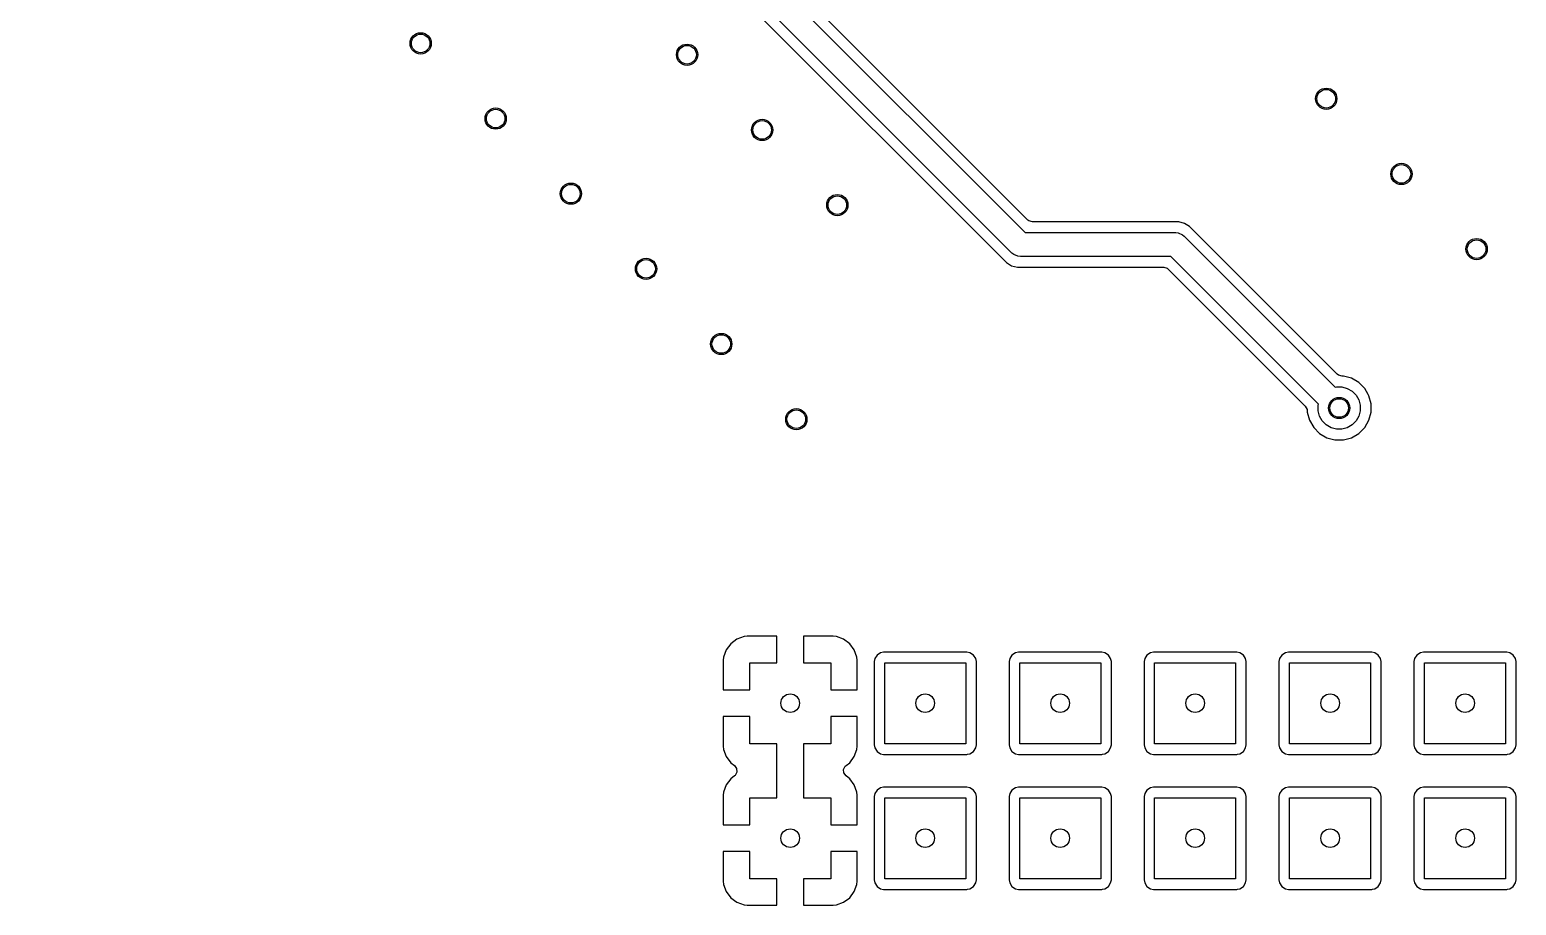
# Model space of a CAD drawing. Header units: inches. Extents: x -2.56 to 2.56, y -2.56 to 2.56.
# Drawn here: x -1.013 to 0.088, y -2.068 to -1.42 of the extents above; entities that cross this region are included whole.
import ezdxf

# ---------------------------------------------------------------- set-up
doc = ezdxf.new("R2010")
doc.units = ezdxf.units.IN
doc.header["$MEASUREMENT"] = 0
doc.layers.add('BLACK', color=250, linetype='CONTINUOUS')

msp = doc.modelspace()

# ---------------------------------------------------------------- linework, layer by layer
at = {"layer": 'BLACK', "linetype": 'CONTINUOUS'}
for p, q in [((-0.9911, -0.8546), (-0.2759, -1.5699)), ((-0.274, -1.5606), (-0.9818, -0.8528)), ((-1.0134, -0.8686), (-0.2898, -1.5921)), ((-0.2858, -1.585), (-1.0063, -0.8645)), ((-0.2732, -1.5612), (-0.274, -1.5606)), ((-0.2706, -1.562), (-0.2732, -1.5612)), ((-0.1622, -1.562), (-0.2706, -1.562)), ((-0.1579, -1.5631), (-0.1622, -1.562)), ((-0.1622, -1.562), (-0.1622, -1.562)), ((-0.1541, -1.5653), (-0.1579, -1.5631)), ((-0.2759, -1.5699), (-0.1644, -1.5699)), ((-0.1644, -1.5699), (-0.1626, -1.5701)), ((-0.1626, -1.5701), (-0.1626, -1.5701)), ((-0.1626, -1.5701), (-0.1594, -1.5714)), ((-0.1594, -1.5714), (-0.1581, -1.5725)), ((-0.1581, -1.5725), (-0.0462, -1.6844)), ((-0.0447, -1.6747), (-0.1541, -1.5653)), ((-0.1541, -1.5653), (-0.1541, -1.5653)), ((-0.2844, -1.5861), (-0.2858, -1.585)), ((-0.2898, -1.5921), (-0.286, -1.5944)), ((-0.286, -1.5944), (-0.2817, -1.5955)), ((-0.2813, -1.5874), (-0.2844, -1.5861)), ((-0.2817, -1.5955), (-0.2817, -1.5955)), ((-0.2817, -1.5955), (-0.1733, -1.5955)), ((-0.2795, -1.5876), (-0.2813, -1.5874)), ((-0.2813, -1.5874), (-0.2813, -1.5874)), ((-0.168, -1.5876), (-0.2795, -1.5876)), ((-0.1733, -1.5955), (-0.1707, -1.5963)), ((-0.1707, -1.5963), (-0.1699, -1.5969)), ((-0.0587, -1.6969), (-0.168, -1.5876)), ((-0.1699, -1.5969), (-0.0684, -1.6984)), ((-0.0462, -1.6844), (-0.0454, -1.6842)), ((-0.0454, -1.6842), (-0.0413, -1.6842)), ((-0.0439, -1.6754), (-0.0447, -1.6747)), ((-0.0412, -1.6762), (-0.0439, -1.6754)), ((-0.0413, -1.6842), (-0.0373, -1.6853)), ((-0.0402, -1.6762), (-0.0412, -1.6762)), ((-0.0342, -1.6778), (-0.0402, -1.6762)), ((-0.0402, -1.6762), (-0.0402, -1.6762)), ((-0.0288, -1.6809), (-0.0342, -1.6778)), ((-0.0342, -1.6778), (-0.0342, -1.6778)), ((-0.0342, -1.6778), (-0.0342, -1.6778)), ((-0.0244, -1.6853), (-0.0288, -1.6809)), ((-0.0288, -1.6809), (-0.0288, -1.6809)), ((-0.0373, -1.6853), (-0.0337, -1.6873)), ((-0.0337, -1.6873), (-0.0308, -1.6902)), ((-0.0308, -1.6902), (-0.0288, -1.6938)), ((-0.0288, -1.6938), (-0.0277, -1.6977)), ((-0.0218, -1.6897), (-0.0244, -1.6853)), ((-0.0244, -1.6853), (-0.0244, -1.6853)), ((-0.0213, -1.6907), (-0.0218, -1.6897)), ((-0.0197, -1.6967), (-0.0213, -1.6907)), ((-0.0684, -1.6984), (-0.0671, -1.7008)), ((-0.0671, -1.7008), (-0.0669, -1.7019)), ((-0.0669, -1.7019), (-0.0669, -1.7029)), ((-0.0669, -1.7029), (-0.0653, -1.7089)), ((-0.0589, -1.6977), (-0.0587, -1.6969)), ((-0.0589, -1.7019), (-0.0589, -1.6977)), ((-0.0579, -1.7058), (-0.0589, -1.7019)), ((-0.0558, -1.7094), (-0.0579, -1.7058)), ((-0.0288, -1.7058), (-0.0308, -1.7094)), ((-0.0277, -1.7019), (-0.0288, -1.7058)), ((-0.0277, -1.6977), (-0.0277, -1.7019)), ((-0.0213, -1.7089), (-0.0197, -1.7029)), ((-0.0197, -1.7029), (-0.0197, -1.6967)), ((-0.0653, -1.7089), (-0.0653, -1.7089)), ((-0.0653, -1.7089), (-0.0622, -1.7143)), ((-0.0622, -1.7143), (-0.0622, -1.7143)), ((-0.0622, -1.7143), (-0.0622, -1.7143)), ((-0.0622, -1.7143), (-0.0578, -1.7187)), ((-0.0529, -1.7123), (-0.0558, -1.7094)), ((-0.0493, -1.7144), (-0.0529, -1.7123)), ((-0.0454, -1.7154), (-0.0493, -1.7144)), ((-0.0413, -1.7154), (-0.0454, -1.7154)), ((-0.0373, -1.7144), (-0.0413, -1.7154)), ((-0.0337, -1.7123), (-0.0373, -1.7144)), ((-0.0308, -1.7094), (-0.0337, -1.7123)), ((-0.0288, -1.7187), (-0.0244, -1.7143)), ((-0.0244, -1.7143), (-0.0213, -1.7089)), ((-0.0578, -1.7187), (-0.0578, -1.7187)), ((-0.0578, -1.7187), (-0.0578, -1.7187)), ((-0.0578, -1.7187), (-0.0524, -1.7218)), ((-0.0524, -1.7218), (-0.0524, -1.7218)), ((-0.0524, -1.7218), (-0.0464, -1.7234)), ((-0.0464, -1.7234), (-0.0464, -1.7234)), ((-0.0464, -1.7234), (-0.0402, -1.7234)), ((-0.0402, -1.7234), (-0.0342, -1.7218)), ((-0.0402, -1.7234), (-0.0402, -1.7234)), ((-0.0342, -1.7218), (-0.0288, -1.7187)), ((-0.4895, -1.871), (-0.4941, -1.8744)), ((-0.4842, -1.8691), (-0.4895, -1.871)), ((-0.4895, -1.871), (-0.4895, -1.871)), ((-0.4819, -1.8688), (-0.4842, -1.8691)), ((-0.4842, -1.8691), (-0.4842, -1.8691)), ((-0.4598, -1.8688), (-0.4819, -1.8688)), ((-0.4598, -1.8885), (-0.4598, -1.8688)), ((-0.4181, -1.8688), (-0.4402, -1.8688)), ((-0.4402, -1.8688), (-0.4402, -1.8885)), ((-0.4158, -1.8691), (-0.4181, -1.8688)), ((-0.4105, -1.871), (-0.4158, -1.8691)), ((-0.4158, -1.8691), (-0.4158, -1.8691)), ((-0.4059, -1.8744), (-0.4105, -1.871)), ((-0.4105, -1.871), (-0.4105, -1.871)), ((-0.4975, -1.879), (-0.4994, -1.8843)), ((-0.4941, -1.8744), (-0.4975, -1.879)), ((-0.4975, -1.879), (-0.4975, -1.879)), ((-0.4941, -1.8744), (-0.4941, -1.8744)), ((-0.4025, -1.879), (-0.4059, -1.8744)), ((-0.4059, -1.8744), (-0.4059, -1.8744)), ((-0.4006, -1.8843), (-0.4025, -1.879)), ((-0.4025, -1.879), (-0.4025, -1.879)), ((-0.3857, -1.8828), (-0.3874, -1.8854)), ((-0.3831, -1.8811), (-0.3857, -1.8828)), ((-0.3808, -1.8806), (-0.3831, -1.8811)), ((-0.3831, -1.8811), (-0.3831, -1.8811)), ((-0.3192, -1.8806), (-0.3808, -1.8806)), ((-0.3808, -1.8806), (-0.3808, -1.8806)), ((-0.3169, -1.8811), (-0.3192, -1.8806)), ((-0.3192, -1.8806), (-0.3192, -1.8806)), ((-0.3143, -1.8828), (-0.3169, -1.8811)), ((-0.3169, -1.8811), (-0.3169, -1.8811)), ((-0.3126, -1.8854), (-0.3143, -1.8828)), ((-0.2857, -1.8828), (-0.2874, -1.8854)), ((-0.2831, -1.8811), (-0.2857, -1.8828)), ((-0.2808, -1.8806), (-0.2831, -1.8811)), ((-0.2831, -1.8811), (-0.2831, -1.8811)), ((-0.2192, -1.8806), (-0.2808, -1.8806)), ((-0.2808, -1.8806), (-0.2808, -1.8806)), ((-0.2169, -1.8811), (-0.2192, -1.8806)), ((-0.2192, -1.8806), (-0.2192, -1.8806)), ((-0.2143, -1.8828), (-0.2169, -1.8811)), ((-0.2169, -1.8811), (-0.2169, -1.8811)), ((-0.2126, -1.8854), (-0.2143, -1.8828)), ((-0.1857, -1.8828), (-0.1874, -1.8854)), ((-0.1831, -1.8811), (-0.1857, -1.8828)), ((-0.1808, -1.8806), (-0.1831, -1.8811)), ((-0.1831, -1.8811), (-0.1831, -1.8811)), ((-0.1192, -1.8806), (-0.1808, -1.8806)), ((-0.1808, -1.8806), (-0.1808, -1.8806)), ((-0.1169, -1.8811), (-0.1192, -1.8806)), ((-0.1192, -1.8806), (-0.1192, -1.8806)), ((-0.1143, -1.8828), (-0.1169, -1.8811)), ((-0.1169, -1.8811), (-0.1169, -1.8811)), ((-0.1126, -1.8854), (-0.1143, -1.8828)), ((-0.0857, -1.8828), (-0.0874, -1.8854)), ((-0.0831, -1.8811), (-0.0857, -1.8828)), ((-0.0808, -1.8806), (-0.0831, -1.8811)), ((-0.0831, -1.8811), (-0.0831, -1.8811)), ((-0.0192, -1.8806), (-0.0808, -1.8806)), ((-0.0808, -1.8806), (-0.0808, -1.8806)), ((-0.0169, -1.8811), (-0.0192, -1.8806)), ((-0.0192, -1.8806), (-0.0192, -1.8806)), ((-0.0143, -1.8828), (-0.0169, -1.8811)), ((-0.0169, -1.8811), (-0.0169, -1.8811)), ((-0.0126, -1.8854), (-0.0143, -1.8828)), ((0.0143, -1.8828), (0.0126, -1.8854)), ((0.0169, -1.8811), (0.0143, -1.8828)), ((0.0192, -1.8806), (0.0169, -1.8811)), ((0.0169, -1.8811), (0.0169, -1.8811)), ((0.0808, -1.8806), (0.0192, -1.8806)), ((0.0192, -1.8806), (0.0192, -1.8806)), ((0.0831, -1.8811), (0.0808, -1.8806)), ((0.0808, -1.8806), (0.0808, -1.8806)), ((0.0857, -1.8828), (0.0831, -1.8811)), ((0.0831, -1.8811), (0.0831, -1.8811)), ((0.0874, -1.8854), (0.0857, -1.8828)), ((-0.4994, -1.8843), (-0.4997, -1.8866)), ((-0.4997, -1.8866), (-0.4997, -1.9087)), ((-0.4994, -1.8843), (-0.4994, -1.8843)), ((-0.48, -1.9087), (-0.48, -1.8885)), ((-0.48, -1.8885), (-0.4598, -1.8885)), ((-0.4402, -1.8885), (-0.42, -1.8885)), ((-0.42, -1.8885), (-0.42, -1.9087)), ((-0.4003, -1.8866), (-0.4006, -1.8843)), ((-0.4006, -1.8843), (-0.4006, -1.8843)), ((-0.4003, -1.8877), (-0.4003, -1.8866)), ((-0.4003, -1.8866), (-0.4003, -1.8866)), ((-0.4003, -1.9087), (-0.4003, -1.8877)), ((-0.3874, -1.8854), (-0.3879, -1.8877)), ((-0.3879, -1.8877), (-0.3879, -1.9493)), ((-0.3874, -1.8854), (-0.3874, -1.8854)), ((-0.38, -1.9485), (-0.38, -1.8885)), ((-0.38, -1.8885), (-0.32, -1.8885)), ((-0.32, -1.8885), (-0.32, -1.9485)), ((-0.3121, -1.8877), (-0.3126, -1.8854)), ((-0.3126, -1.8854), (-0.3126, -1.8854)), ((-0.3121, -1.9493), (-0.3121, -1.8877)), ((-0.3121, -1.8877), (-0.3121, -1.8877)), ((-0.2874, -1.8854), (-0.2879, -1.8877)), ((-0.2879, -1.8877), (-0.2879, -1.9493)), ((-0.2874, -1.8854), (-0.2874, -1.8854)), ((-0.28, -1.9485), (-0.28, -1.8885)), ((-0.28, -1.8885), (-0.22, -1.8885)), ((-0.22, -1.8885), (-0.22, -1.9485)), ((-0.2121, -1.8877), (-0.2126, -1.8854)), ((-0.2126, -1.8854), (-0.2126, -1.8854)), ((-0.2121, -1.9493), (-0.2121, -1.8877)), ((-0.2121, -1.8877), (-0.2121, -1.8877)), ((-0.1874, -1.8854), (-0.1879, -1.8877)), ((-0.1879, -1.8877), (-0.1879, -1.9493)), ((-0.1874, -1.8854), (-0.1874, -1.8854)), ((-0.18, -1.9485), (-0.18, -1.8885)), ((-0.18, -1.8885), (-0.12, -1.8885)), ((-0.12, -1.8885), (-0.12, -1.9485)), ((-0.1121, -1.8877), (-0.1126, -1.8854)), ((-0.1126, -1.8854), (-0.1126, -1.8854)), ((-0.1121, -1.9493), (-0.1121, -1.8877)), ((-0.1121, -1.8877), (-0.1121, -1.8877)), ((-0.0874, -1.8854), (-0.0879, -1.8877)), ((-0.0879, -1.8877), (-0.0879, -1.9493)), ((-0.0874, -1.8854), (-0.0874, -1.8854)), ((-0.08, -1.9485), (-0.08, -1.8885)), ((-0.08, -1.8885), (-0.02, -1.8885)), ((-0.02, -1.8885), (-0.02, -1.9485)), ((-0.0121, -1.8877), (-0.0126, -1.8854)), ((-0.0126, -1.8854), (-0.0126, -1.8854)), ((-0.0121, -1.9493), (-0.0121, -1.8877)), ((-0.0121, -1.8877), (-0.0121, -1.8877)), ((0.0126, -1.8854), (0.0121, -1.8877)), ((0.0121, -1.8877), (0.0121, -1.9493)), ((0.0126, -1.8854), (0.0126, -1.8854)), ((0.02, -1.9485), (0.02, -1.8885)), ((0.02, -1.8885), (0.08, -1.8885)), ((0.08, -1.8885), (0.08, -1.9485)), ((0.0879, -1.8877), (0.0874, -1.8854)), ((0.0874, -1.8854), (0.0874, -1.8854)), ((0.0879, -1.9493), (0.0879, -1.8877)), ((0.0879, -1.8877), (0.0879, -1.8877)), ((-0.4997, -1.9087), (-0.48, -1.9087)), ((-0.42, -1.9087), (-0.4003, -1.9087)), ((-0.4997, -1.9283), (-0.4997, -1.9504)), ((-0.48, -1.9283), (-0.4997, -1.9283)), ((-0.48, -1.9485), (-0.48, -1.9283)), ((-0.4003, -1.9283), (-0.42, -1.9283)), ((-0.42, -1.9283), (-0.42, -1.9485)), ((-0.4003, -1.9504), (-0.4003, -1.9283)), ((-0.4598, -1.9485), (-0.48, -1.9485)), ((-0.4598, -1.9885), (-0.4598, -1.9485)), ((-0.42, -1.9485), (-0.4402, -1.9485)), ((-0.4402, -1.9485), (-0.4402, -1.9885)), ((-0.3879, -1.9493), (-0.3874, -1.9516)), ((-0.32, -1.9485), (-0.38, -1.9485)), ((-0.3126, -1.9516), (-0.3121, -1.9493)), ((-0.3121, -1.9493), (-0.3121, -1.9493)), ((-0.2879, -1.9493), (-0.2874, -1.9516)), ((-0.22, -1.9485), (-0.28, -1.9485)), ((-0.2126, -1.9516), (-0.2121, -1.9493)), ((-0.2121, -1.9493), (-0.2121, -1.9493)), ((-0.1879, -1.9493), (-0.1874, -1.9516)), ((-0.12, -1.9485), (-0.18, -1.9485)), ((-0.1126, -1.9516), (-0.1121, -1.9493)), ((-0.1121, -1.9493), (-0.1121, -1.9493)), ((-0.0879, -1.9493), (-0.0874, -1.9516)), ((-0.02, -1.9485), (-0.08, -1.9485)), ((-0.0126, -1.9516), (-0.0121, -1.9493)), ((-0.0121, -1.9493), (-0.0121, -1.9493)), ((0.0121, -1.9493), (0.0126, -1.9516)), ((0.08, -1.9485), (0.02, -1.9485)), ((0.0874, -1.9516), (0.0879, -1.9493)), ((0.0879, -1.9493), (0.0879, -1.9493)), ((-0.4997, -1.9504), (-0.4994, -1.9527)), ((-0.4994, -1.9527), (-0.4994, -1.9527)), ((-0.4994, -1.9527), (-0.4975, -1.958)), ((-0.4975, -1.958), (-0.4975, -1.958)), ((-0.4975, -1.958), (-0.4941, -1.9626)), ((-0.4059, -1.9626), (-0.4025, -1.958)), ((-0.4025, -1.958), (-0.4006, -1.9527)), ((-0.4025, -1.958), (-0.4025, -1.958)), ((-0.4006, -1.9527), (-0.4003, -1.9504)), ((-0.4006, -1.9527), (-0.4006, -1.9527)), ((-0.4003, -1.9504), (-0.4003, -1.9504)), ((-0.3874, -1.9516), (-0.3874, -1.9516)), ((-0.3874, -1.9516), (-0.3857, -1.9542)), ((-0.3857, -1.9542), (-0.3831, -1.9559)), ((-0.3831, -1.9559), (-0.3831, -1.9559)), ((-0.3831, -1.9559), (-0.3808, -1.9564)), ((-0.3808, -1.9564), (-0.3808, -1.9564)), ((-0.3808, -1.9564), (-0.3808, -1.9564)), ((-0.3808, -1.9564), (-0.3192, -1.9564)), ((-0.3192, -1.9564), (-0.3186, -1.9563)), ((-0.3192, -1.9564), (-0.3192, -1.9564)), ((-0.3186, -1.9563), (-0.3169, -1.9559)), ((-0.3169, -1.9559), (-0.3143, -1.9542)), ((-0.3169, -1.9559), (-0.3169, -1.9559)), ((-0.3169, -1.9559), (-0.3169, -1.9559)), ((-0.3143, -1.9542), (-0.3126, -1.9516)), ((-0.3126, -1.9516), (-0.3126, -1.9516)), ((-0.3126, -1.9516), (-0.3126, -1.9516)), ((-0.2874, -1.9516), (-0.2874, -1.9516)), ((-0.2874, -1.9516), (-0.2857, -1.9542)), ((-0.2857, -1.9542), (-0.2831, -1.9559)), ((-0.2831, -1.9559), (-0.2831, -1.9559)), ((-0.2831, -1.9559), (-0.2808, -1.9564)), ((-0.2808, -1.9564), (-0.2808, -1.9564)), ((-0.2808, -1.9564), (-0.2808, -1.9564)), ((-0.2808, -1.9564), (-0.2192, -1.9564)), ((-0.2192, -1.9564), (-0.2186, -1.9563)), ((-0.2192, -1.9564), (-0.2192, -1.9564)), ((-0.2186, -1.9563), (-0.2169, -1.9559)), ((-0.2169, -1.9559), (-0.2143, -1.9542)), ((-0.2169, -1.9559), (-0.2169, -1.9559)), ((-0.2169, -1.9559), (-0.2169, -1.9559)), ((-0.2143, -1.9542), (-0.2126, -1.9516)), ((-0.2126, -1.9516), (-0.2126, -1.9516)), ((-0.2126, -1.9516), (-0.2126, -1.9516)), ((-0.1874, -1.9516), (-0.1874, -1.9516)), ((-0.1874, -1.9516), (-0.1857, -1.9542)), ((-0.1857, -1.9542), (-0.1831, -1.9559)), ((-0.1831, -1.9559), (-0.1831, -1.9559)), ((-0.1831, -1.9559), (-0.1808, -1.9564)), ((-0.1808, -1.9564), (-0.1808, -1.9564)), ((-0.1808, -1.9564), (-0.1808, -1.9564)), ((-0.1808, -1.9564), (-0.1192, -1.9564)), ((-0.1192, -1.9564), (-0.1186, -1.9563)), ((-0.1192, -1.9564), (-0.1192, -1.9564)), ((-0.1186, -1.9563), (-0.1169, -1.9559)), ((-0.1169, -1.9559), (-0.1143, -1.9542)), ((-0.1169, -1.9559), (-0.1169, -1.9559)), ((-0.1169, -1.9559), (-0.1169, -1.9559)), ((-0.1143, -1.9542), (-0.1126, -1.9516)), ((-0.1126, -1.9516), (-0.1126, -1.9516)), ((-0.1126, -1.9516), (-0.1126, -1.9516)), ((-0.0874, -1.9516), (-0.0874, -1.9516)), ((-0.0874, -1.9516), (-0.0857, -1.9542)), ((-0.0857, -1.9542), (-0.0831, -1.9559)), ((-0.0831, -1.9559), (-0.0831, -1.9559)), ((-0.0831, -1.9559), (-0.0808, -1.9564)), ((-0.0808, -1.9564), (-0.0808, -1.9564)), ((-0.0808, -1.9564), (-0.0808, -1.9564)), ((-0.0808, -1.9564), (-0.0192, -1.9564)), ((-0.0192, -1.9564), (-0.0186, -1.9563)), ((-0.0192, -1.9564), (-0.0192, -1.9564)), ((-0.0186, -1.9563), (-0.0169, -1.9559)), ((-0.0169, -1.9559), (-0.0143, -1.9542)), ((-0.0169, -1.9559), (-0.0169, -1.9559)), ((-0.0169, -1.9559), (-0.0169, -1.9559)), ((-0.0143, -1.9542), (-0.0126, -1.9516)), ((-0.0126, -1.9516), (-0.0126, -1.9516)), ((-0.0126, -1.9516), (-0.0126, -1.9516)), ((0.0126, -1.9516), (0.0126, -1.9516)), ((0.0126, -1.9516), (0.0143, -1.9542)), ((0.0143, -1.9542), (0.0169, -1.9559)), ((0.0169, -1.9559), (0.0169, -1.9559)), ((0.0169, -1.9559), (0.0192, -1.9564)), ((0.0192, -1.9564), (0.0192, -1.9564)), ((0.0192, -1.9564), (0.0192, -1.9564)), ((0.0192, -1.9564), (0.0808, -1.9564)), ((0.0808, -1.9564), (0.0814, -1.9563)), ((0.0808, -1.9564), (0.0808, -1.9564)), ((0.0814, -1.9563), (0.0831, -1.9559)), ((0.0831, -1.9559), (0.0857, -1.9542)), ((0.0831, -1.9559), (0.0831, -1.9559)), ((0.0831, -1.9559), (0.0831, -1.9559)), ((0.0857, -1.9542), (0.0874, -1.9516)), ((0.0874, -1.9516), (0.0874, -1.9516)), ((0.0874, -1.9516), (0.0874, -1.9516)), ((-0.4941, -1.9626), (-0.4914, -1.9646)), ((-0.4914, -1.9646), (-0.4897, -1.9668)), ((-0.4895, -1.9695), (-0.4908, -1.972)), ((-0.4897, -1.9668), (-0.4895, -1.9695)), ((-0.4105, -1.9675), (-0.4092, -1.9651)), ((-0.4103, -1.9702), (-0.4105, -1.9675)), ((-0.4086, -1.9724), (-0.4103, -1.9702)), ((-0.4092, -1.9651), (-0.4086, -1.9646)), ((-0.4086, -1.9646), (-0.4059, -1.9626)), ((-0.4975, -1.979), (-0.4994, -1.9843)), ((-0.4941, -1.9744), (-0.4975, -1.979)), ((-0.4975, -1.979), (-0.4975, -1.979)), ((-0.4914, -1.9724), (-0.4941, -1.9744)), ((-0.4908, -1.972), (-0.4914, -1.9724)), ((-0.4059, -1.9744), (-0.4086, -1.9724)), ((-0.4025, -1.979), (-0.4059, -1.9744)), ((-0.4006, -1.9843), (-0.4025, -1.979)), ((-0.4025, -1.979), (-0.4025, -1.979)), ((-0.3831, -1.9811), (-0.3857, -1.9828)), ((-0.3808, -1.9806), (-0.3831, -1.9811)), ((-0.3831, -1.9811), (-0.3831, -1.9811)), ((-0.3192, -1.9806), (-0.3808, -1.9806)), ((-0.3808, -1.9806), (-0.3808, -1.9806)), ((-0.3169, -1.9811), (-0.3192, -1.9806)), ((-0.3192, -1.9806), (-0.3192, -1.9806)), ((-0.3143, -1.9828), (-0.3169, -1.9811)), ((-0.3169, -1.9811), (-0.3169, -1.9811)), ((-0.2831, -1.9811), (-0.2857, -1.9828)), ((-0.2808, -1.9806), (-0.2831, -1.9811)), ((-0.2831, -1.9811), (-0.2831, -1.9811)), ((-0.2192, -1.9806), (-0.2808, -1.9806)), ((-0.2808, -1.9806), (-0.2808, -1.9806)), ((-0.2169, -1.9811), (-0.2192, -1.9806)), ((-0.2192, -1.9806), (-0.2192, -1.9806)), ((-0.2143, -1.9828), (-0.2169, -1.9811)), ((-0.2169, -1.9811), (-0.2169, -1.9811)), ((-0.1831, -1.9811), (-0.1857, -1.9828)), ((-0.1808, -1.9806), (-0.1831, -1.9811)), ((-0.1831, -1.9811), (-0.1831, -1.9811)), ((-0.1192, -1.9806), (-0.1808, -1.9806)), ((-0.1808, -1.9806), (-0.1808, -1.9806)), ((-0.1169, -1.9811), (-0.1192, -1.9806)), ((-0.1192, -1.9806), (-0.1192, -1.9806)), ((-0.1143, -1.9828), (-0.1169, -1.9811)), ((-0.1169, -1.9811), (-0.1169, -1.9811)), ((-0.0831, -1.9811), (-0.0857, -1.9828)), ((-0.0808, -1.9806), (-0.0831, -1.9811)), ((-0.0831, -1.9811), (-0.0831, -1.9811)), ((-0.0192, -1.9806), (-0.0808, -1.9806)), ((-0.0808, -1.9806), (-0.0808, -1.9806)), ((-0.0169, -1.9811), (-0.0192, -1.9806)), ((-0.0192, -1.9806), (-0.0192, -1.9806)), ((-0.0143, -1.9828), (-0.0169, -1.9811)), ((-0.0169, -1.9811), (-0.0169, -1.9811)), ((0.0169, -1.9811), (0.0143, -1.9828)), ((0.0192, -1.9806), (0.0169, -1.9811)), ((0.0169, -1.9811), (0.0169, -1.9811)), ((0.0808, -1.9806), (0.0192, -1.9806)), ((0.0192, -1.9806), (0.0192, -1.9806)), ((0.0831, -1.9811), (0.0808, -1.9806)), ((0.0808, -1.9806), (0.0808, -1.9806)), ((0.0857, -1.9828), (0.0831, -1.9811)), ((0.0831, -1.9811), (0.0831, -1.9811)), ((-0.4994, -1.9843), (-0.4997, -1.9866)), ((-0.4997, -1.9866), (-0.4997, -2.0087)), ((-0.4994, -1.9843), (-0.4994, -1.9843)), ((-0.48, -2.0087), (-0.48, -1.9885)), ((-0.48, -1.9885), (-0.4598, -1.9885)), ((-0.4402, -1.9885), (-0.42, -1.9885)), ((-0.42, -1.9885), (-0.42, -2.0087)), ((-0.4003, -1.9866), (-0.4006, -1.9843)), ((-0.4006, -1.9843), (-0.4006, -1.9843)), ((-0.4003, -1.9877), (-0.4003, -1.9866)), ((-0.4003, -1.9866), (-0.4003, -1.9866)), ((-0.4003, -2.0087), (-0.4003, -1.9877)), ((-0.3874, -1.9854), (-0.3879, -1.9877)), ((-0.3879, -1.9877), (-0.3879, -2.0493)), ((-0.3857, -1.9828), (-0.3874, -1.9854)), ((-0.3874, -1.9854), (-0.3874, -1.9854)), ((-0.38, -2.0485), (-0.38, -1.9885)), ((-0.38, -1.9885), (-0.32, -1.9885)), ((-0.32, -1.9885), (-0.32, -2.0485)), ((-0.3126, -1.9854), (-0.3143, -1.9828)), ((-0.3121, -1.9877), (-0.3126, -1.9854)), ((-0.3126, -1.9854), (-0.3126, -1.9854)), ((-0.3121, -2.0493), (-0.3121, -1.9877)), ((-0.3121, -1.9877), (-0.3121, -1.9877)), ((-0.2874, -1.9854), (-0.2879, -1.9877)), ((-0.2879, -1.9877), (-0.2879, -2.0493)), ((-0.2857, -1.9828), (-0.2874, -1.9854)), ((-0.2874, -1.9854), (-0.2874, -1.9854)), ((-0.28, -2.0485), (-0.28, -1.9885)), ((-0.28, -1.9885), (-0.22, -1.9885)), ((-0.22, -1.9885), (-0.22, -2.0485)), ((-0.2126, -1.9854), (-0.2143, -1.9828)), ((-0.2121, -1.9877), (-0.2126, -1.9854)), ((-0.2126, -1.9854), (-0.2126, -1.9854)), ((-0.2121, -2.0493), (-0.2121, -1.9877)), ((-0.2121, -1.9877), (-0.2121, -1.9877)), ((-0.1874, -1.9854), (-0.1879, -1.9877)), ((-0.1879, -1.9877), (-0.1879, -2.0493)), ((-0.1857, -1.9828), (-0.1874, -1.9854)), ((-0.1874, -1.9854), (-0.1874, -1.9854)), ((-0.18, -2.0485), (-0.18, -1.9885)), ((-0.18, -1.9885), (-0.12, -1.9885)), ((-0.12, -1.9885), (-0.12, -2.0485)), ((-0.1126, -1.9854), (-0.1143, -1.9828)), ((-0.1121, -1.9877), (-0.1126, -1.9854)), ((-0.1126, -1.9854), (-0.1126, -1.9854)), ((-0.1121, -2.0493), (-0.1121, -1.9877)), ((-0.1121, -1.9877), (-0.1121, -1.9877)), ((-0.0874, -1.9854), (-0.0879, -1.9877)), ((-0.0879, -1.9877), (-0.0879, -2.0493)), ((-0.0857, -1.9828), (-0.0874, -1.9854)), ((-0.0874, -1.9854), (-0.0874, -1.9854)), ((-0.08, -2.0485), (-0.08, -1.9885)), ((-0.08, -1.9885), (-0.02, -1.9885)), ((-0.02, -1.9885), (-0.02, -2.0485)), ((-0.0126, -1.9854), (-0.0143, -1.9828)), ((-0.0121, -1.9877), (-0.0126, -1.9854)), ((-0.0126, -1.9854), (-0.0126, -1.9854)), ((-0.0121, -2.0493), (-0.0121, -1.9877)), ((-0.0121, -1.9877), (-0.0121, -1.9877)), ((0.0126, -1.9854), (0.0121, -1.9877)), ((0.0121, -1.9877), (0.0121, -2.0493)), ((0.0143, -1.9828), (0.0126, -1.9854)), ((0.0126, -1.9854), (0.0126, -1.9854)), ((0.02, -2.0485), (0.02, -1.9885)), ((0.02, -1.9885), (0.08, -1.9885)), ((0.08, -1.9885), (0.08, -2.0485)), ((0.0874, -1.9854), (0.0857, -1.9828)), ((0.0879, -1.9877), (0.0874, -1.9854)), ((0.0874, -1.9854), (0.0874, -1.9854)), ((0.0879, -2.0493), (0.0879, -1.9877)), ((0.0879, -1.9877), (0.0879, -1.9877)), ((-0.4997, -2.0087), (-0.48, -2.0087)), ((-0.42, -2.0087), (-0.4003, -2.0087)), ((-0.4997, -2.0283), (-0.4997, -2.0504)), ((-0.48, -2.0283), (-0.4997, -2.0283)), ((-0.48, -2.0485), (-0.48, -2.0283)), ((-0.4003, -2.0283), (-0.42, -2.0283)), ((-0.42, -2.0283), (-0.42, -2.0485)), ((-0.4003, -2.0504), (-0.4003, -2.0283)), ((-0.4997, -2.0504), (-0.4994, -2.0527)), ((-0.4994, -2.0527), (-0.4994, -2.0527)), ((-0.4994, -2.0527), (-0.4975, -2.058)), ((-0.4975, -2.058), (-0.4975, -2.058)), ((-0.4975, -2.058), (-0.4941, -2.0626)), ((-0.4598, -2.0485), (-0.48, -2.0485)), ((-0.4598, -2.0682), (-0.4598, -2.0485)), ((-0.42, -2.0485), (-0.4402, -2.0485)), ((-0.4402, -2.0485), (-0.4402, -2.0682)), ((-0.4059, -2.0626), (-0.4025, -2.058)), ((-0.4025, -2.058), (-0.4006, -2.0527)), ((-0.4025, -2.058), (-0.4025, -2.058)), ((-0.4006, -2.0527), (-0.4003, -2.0504)), ((-0.4006, -2.0527), (-0.4006, -2.0527)), ((-0.4003, -2.0504), (-0.4003, -2.0504)), ((-0.3879, -2.0493), (-0.3874, -2.0516)), ((-0.3874, -2.0516), (-0.3874, -2.0516)), ((-0.3874, -2.0516), (-0.3857, -2.0542)), ((-0.3857, -2.0542), (-0.3831, -2.0559)), ((-0.3831, -2.0559), (-0.3831, -2.0559)), ((-0.3831, -2.0559), (-0.3808, -2.0564)), ((-0.3808, -2.0564), (-0.3808, -2.0564)), ((-0.3808, -2.0564), (-0.3808, -2.0564)), ((-0.3808, -2.0564), (-0.3192, -2.0564)), ((-0.32, -2.0485), (-0.38, -2.0485)), ((-0.3192, -2.0564), (-0.3186, -2.0563)), ((-0.3192, -2.0564), (-0.3192, -2.0564)), ((-0.3186, -2.0563), (-0.3169, -2.0559)), ((-0.3169, -2.0559), (-0.3143, -2.0542)), ((-0.3169, -2.0559), (-0.3169, -2.0559)), ((-0.3169, -2.0559), (-0.3169, -2.0559)), ((-0.3143, -2.0542), (-0.3126, -2.0516)), ((-0.3126, -2.0516), (-0.3121, -2.0493)), ((-0.3126, -2.0516), (-0.3126, -2.0516)), ((-0.3126, -2.0516), (-0.3126, -2.0516)), ((-0.3121, -2.0493), (-0.3121, -2.0493)), ((-0.2879, -2.0493), (-0.2874, -2.0516)), ((-0.2874, -2.0516), (-0.2874, -2.0516)), ((-0.2874, -2.0516), (-0.2857, -2.0542)), ((-0.2857, -2.0542), (-0.2831, -2.0559)), ((-0.2831, -2.0559), (-0.2831, -2.0559)), ((-0.2831, -2.0559), (-0.2808, -2.0564)), ((-0.2808, -2.0564), (-0.2808, -2.0564)), ((-0.2808, -2.0564), (-0.2808, -2.0564)), ((-0.2808, -2.0564), (-0.2192, -2.0564)), ((-0.22, -2.0485), (-0.28, -2.0485)), ((-0.2192, -2.0564), (-0.2186, -2.0563)), ((-0.2192, -2.0564), (-0.2192, -2.0564)), ((-0.2186, -2.0563), (-0.2169, -2.0559)), ((-0.2169, -2.0559), (-0.2143, -2.0542)), ((-0.2169, -2.0559), (-0.2169, -2.0559)), ((-0.2169, -2.0559), (-0.2169, -2.0559)), ((-0.2143, -2.0542), (-0.2126, -2.0516)), ((-0.2126, -2.0516), (-0.2121, -2.0493)), ((-0.2126, -2.0516), (-0.2126, -2.0516)), ((-0.2126, -2.0516), (-0.2126, -2.0516)), ((-0.2121, -2.0493), (-0.2121, -2.0493)), ((-0.1879, -2.0493), (-0.1874, -2.0516)), ((-0.1874, -2.0516), (-0.1874, -2.0516)), ((-0.1874, -2.0516), (-0.1857, -2.0542)), ((-0.1857, -2.0542), (-0.1831, -2.0559)), ((-0.1831, -2.0559), (-0.1831, -2.0559)), ((-0.1831, -2.0559), (-0.1808, -2.0564)), ((-0.1808, -2.0564), (-0.1808, -2.0564)), ((-0.1808, -2.0564), (-0.1808, -2.0564)), ((-0.1808, -2.0564), (-0.1192, -2.0564)), ((-0.12, -2.0485), (-0.18, -2.0485)), ((-0.1192, -2.0564), (-0.1186, -2.0563)), ((-0.1192, -2.0564), (-0.1192, -2.0564)), ((-0.1186, -2.0563), (-0.1169, -2.0559)), ((-0.1169, -2.0559), (-0.1143, -2.0542)), ((-0.1169, -2.0559), (-0.1169, -2.0559)), ((-0.1169, -2.0559), (-0.1169, -2.0559)), ((-0.1143, -2.0542), (-0.1126, -2.0516)), ((-0.1126, -2.0516), (-0.1121, -2.0493)), ((-0.1126, -2.0516), (-0.1126, -2.0516)), ((-0.1126, -2.0516), (-0.1126, -2.0516)), ((-0.1121, -2.0493), (-0.1121, -2.0493)), ((-0.0879, -2.0493), (-0.0874, -2.0516)), ((-0.0874, -2.0516), (-0.0874, -2.0516)), ((-0.0874, -2.0516), (-0.0857, -2.0542)), ((-0.0857, -2.0542), (-0.0831, -2.0559)), ((-0.0831, -2.0559), (-0.0831, -2.0559)), ((-0.0831, -2.0559), (-0.0808, -2.0564)), ((-0.0808, -2.0564), (-0.0808, -2.0564)), ((-0.0808, -2.0564), (-0.0808, -2.0564)), ((-0.0808, -2.0564), (-0.0192, -2.0564)), ((-0.02, -2.0485), (-0.08, -2.0485)), ((-0.0192, -2.0564), (-0.0186, -2.0563)), ((-0.0192, -2.0564), (-0.0192, -2.0564)), ((-0.0186, -2.0563), (-0.0169, -2.0559)), ((-0.0169, -2.0559), (-0.0143, -2.0542)), ((-0.0169, -2.0559), (-0.0169, -2.0559)), ((-0.0169, -2.0559), (-0.0169, -2.0559)), ((-0.0143, -2.0542), (-0.0126, -2.0516)), ((-0.0126, -2.0516), (-0.0121, -2.0493)), ((-0.0126, -2.0516), (-0.0126, -2.0516)), ((-0.0126, -2.0516), (-0.0126, -2.0516)), ((-0.0121, -2.0493), (-0.0121, -2.0493)), ((0.0121, -2.0493), (0.0126, -2.0516)), ((0.0126, -2.0516), (0.0126, -2.0516)), ((0.0126, -2.0516), (0.0143, -2.0542)), ((0.0143, -2.0542), (0.0169, -2.0559)), ((0.0169, -2.0559), (0.0169, -2.0559)), ((0.0169, -2.0559), (0.0192, -2.0564)), ((0.0192, -2.0564), (0.0192, -2.0564)), ((0.0192, -2.0564), (0.0192, -2.0564)), ((0.0192, -2.0564), (0.0808, -2.0564)), ((0.08, -2.0485), (0.02, -2.0485)), ((0.0808, -2.0564), (0.0814, -2.0563)), ((0.0808, -2.0564), (0.0808, -2.0564)), ((0.0814, -2.0563), (0.0831, -2.0559)), ((0.0831, -2.0559), (0.0857, -2.0542)), ((0.0831, -2.0559), (0.0831, -2.0559)), ((0.0831, -2.0559), (0.0831, -2.0559)), ((0.0857, -2.0542), (0.0874, -2.0516)), ((0.0874, -2.0516), (0.0879, -2.0493)), ((0.0874, -2.0516), (0.0874, -2.0516)), ((0.0874, -2.0516), (0.0874, -2.0516)), ((0.0879, -2.0493), (0.0879, -2.0493)), ((-0.4941, -2.0626), (-0.4941, -2.0626)), ((-0.4941, -2.0626), (-0.4895, -2.066)), ((-0.4895, -2.066), (-0.4895, -2.066)), ((-0.4895, -2.066), (-0.4842, -2.0679)), ((-0.4842, -2.0679), (-0.4842, -2.0679)), ((-0.4842, -2.0679), (-0.4819, -2.0682)), ((-0.4819, -2.0682), (-0.4819, -2.0682)), ((-0.4819, -2.0682), (-0.4598, -2.0682)), ((-0.4402, -2.0682), (-0.4181, -2.0682)), ((-0.4181, -2.0682), (-0.4158, -2.0679)), ((-0.4181, -2.0682), (-0.4181, -2.0682)), ((-0.4158, -2.0679), (-0.4105, -2.066)), ((-0.4158, -2.0679), (-0.4158, -2.0679)), ((-0.4105, -2.066), (-0.4059, -2.0626)), ((-0.4105, -2.066), (-0.4105, -2.066)), ((-0.4059, -2.0626), (-0.4059, -2.0626))]:
    msp.add_line(p, q, dxfattribs=at)
at = {"layer": 'BLACK'}
for centre, radius in [((-0.7238, -1.4297), 0.00787), ((-0.5264, -1.4381), 0.00787), ((-0.0529, -1.4707), 0.00787), ((-0.6682, -1.4854), 0.00787), ((-0.4708, -1.4938), 0.00787), ((0.0028, -1.5264), 0.00787), ((-0.6125, -1.541), 0.00787), ((-0.4151, -1.5495), 0.00787), ((0.0585, -1.5821), 0.00787), ((-0.5568, -1.5967), 0.00787), ((-0.5011, -1.6524), 0.00787), ((-0.0433, -1.6998), 0.00787), ((-0.4455, -1.7081), 0.00787), ((-0.45, -1.9185), 0.00689), ((-0.35, -1.9185), 0.00689), ((-0.25, -1.9185), 0.00689), ((-0.15, -1.9185), 0.00689), ((-0.05, -1.9185), 0.00689), ((0.05, -1.9185), 0.00689), ((-0.45, -2.0185), 0.00689), ((-0.35, -2.0185), 0.00689), ((-0.25, -2.0185), 0.00689), ((-0.15, -2.0185), 0.00689), ((-0.05, -2.0185), 0.00689), ((0.05, -2.0185), 0.00689)]:
    msp.add_circle(centre, radius, dxfattribs=at)
at = {"layer": 'WHITE'}
for centre in [(-0.7238, -1.4297), (-0.5264, -1.4381), (-0.0529, -1.4707), (-0.6682, -1.4854), (-0.4708, -1.4938), (0.0028, -1.5264), (-0.6125, -1.541), (-0.4151, -1.5495), (0.0585, -1.5821), (-0.5568, -1.5967), (-0.5011, -1.6524), (-0.0433, -1.6998), (-0.4455, -1.7081), (-0.45, -1.9185), (-0.35, -1.9185), (-0.25, -1.9185), (-0.15, -1.9185), (-0.05, -1.9185), (0.05, -1.9185), (-0.45, -2.0185), (-0.35, -2.0185), (-0.25, -2.0185), (-0.15, -2.0185), (-0.05, -2.0185), (0.05, -2.0185)]:
    msp.add_circle(centre, 0.00689, dxfattribs=at)

doc.saveas('drawing.dxf')
